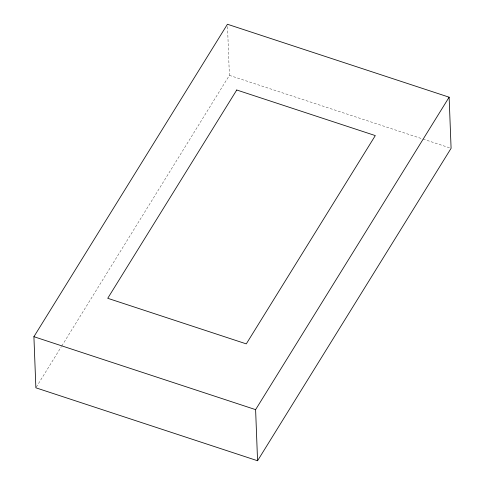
<?xml version="1.0" encoding="UTF-8"?>
<svg xmlns="http://www.w3.org/2000/svg" width="485" height="485" viewBox="0 0 485 485"><rect width="100%" height="100%" fill="white"/><g stroke="black" fill="none" stroke-linecap="round" stroke-linejoin="round"><path stroke-width="0.36" stroke-dasharray="2.42 1.82" d="M36.272 387.163L61.407 346.575M61.807 345.932L229.393 75.363L227.489 25.753M229.393 75.363L422.302 138.837M423.023 139.074L449.656 147.834"/><path stroke-width="0.73" d="M33.908 336.693L227.435 24.25L449.128 97.194L451.092 148.307L257.565 460.75L35.872 387.806L33.908 336.693L255.607 409.637L257.565 460.75M255.607 409.637L449.128 97.194M236.747 89.998L107.731 298.293L246.289 343.883L375.305 135.588L236.747 89.998"/></g></svg>
